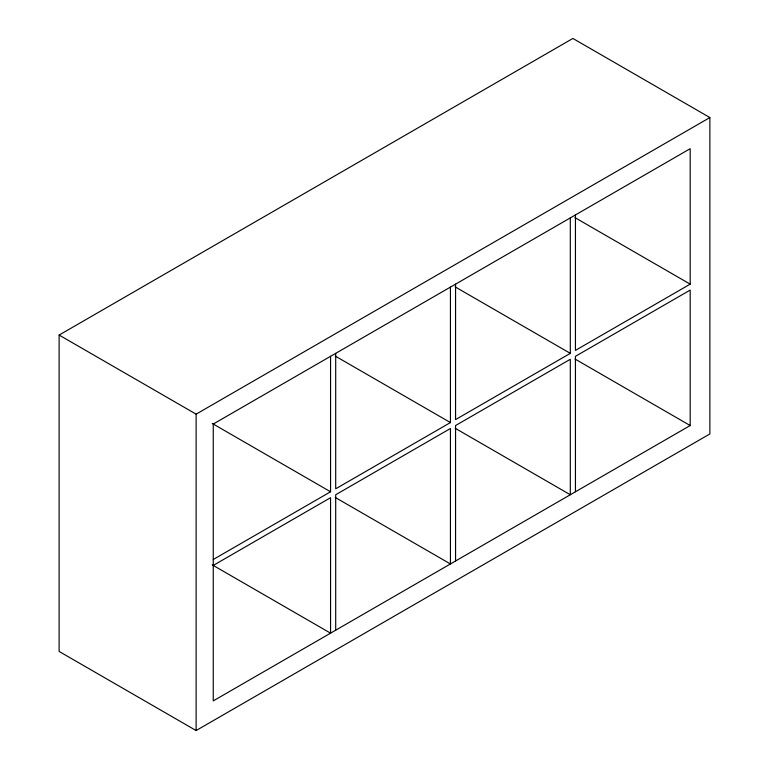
<?xml version="1.0" encoding="UTF-8"?>
<svg xmlns="http://www.w3.org/2000/svg" width="769" height="769" viewBox="0 0 769 769"><rect width="100%" height="100%" fill="white"/><g stroke="black" fill="none" stroke-linecap="round" stroke-linejoin="round"><path stroke-width="1.15" d="M59.126 335.063L572.876 38.45L709.874 117.551L709.874 433.937L196.124 730.55L59.126 651.449L59.126 335.063L196.124 414.155L709.874 117.551M213.253 559.505L330.555 491.776L330.555 356.316M450.432 287.106L450.432 422.566L335.697 488.805L335.697 353.356M570.31 217.896L570.31 353.356L455.565 419.595L455.565 284.146M575.443 491.776L575.443 356.326L690.187 290.076L690.187 425.536L213.253 700.886L213.253 424.046L690.187 148.696L690.187 284.146L575.443 350.385L575.443 214.936M213.253 565.436L330.555 497.706L330.555 633.166L212.234 564.85M574.981 217.637L690.187 284.146M455.104 286.847L570.31 353.356M574.981 359.017L690.187 425.536M335.226 356.057L450.432 422.566M455.104 428.227L570.31 494.746L570.31 359.286L455.565 425.536L455.565 560.986M212.234 423.459L330.555 491.776M335.226 497.437L450.432 563.956L450.432 428.496L335.697 494.746L335.697 630.196M196.124 414.155L196.124 730.55"/></g></svg>
